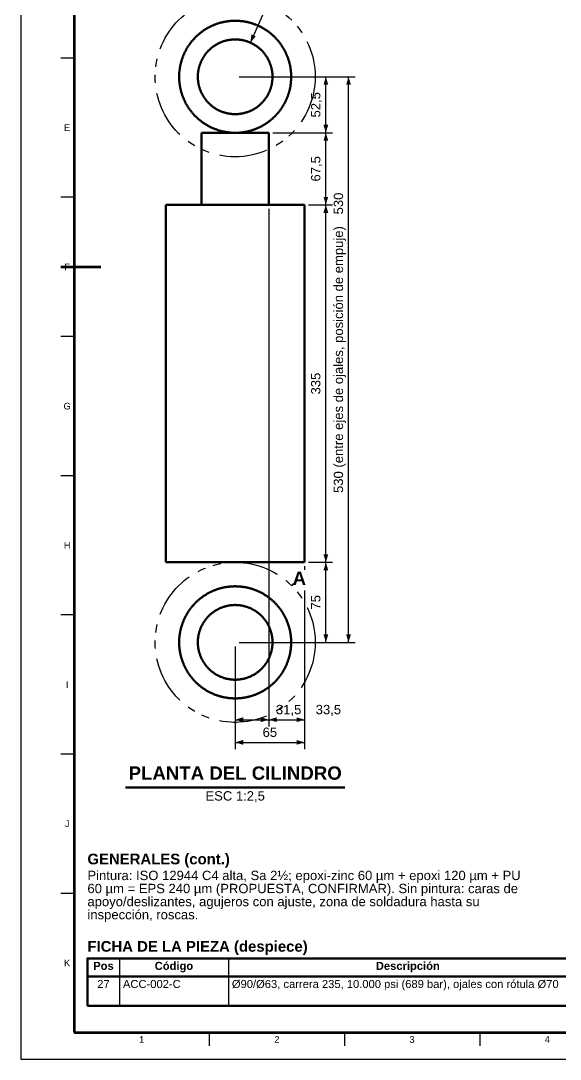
# Model space of a CAD drawing. Header units: millimetres. Extents: x 0 to 841, y 0 to 594.
# Drawn here: x 0 to 202.3, y 0 to 389.3 of the extents above; entities that cross this region are included whole.
import ezdxf
from ezdxf.enums import TextEntityAlignment as Align

# ---------------------------------------------------------------- set-up
doc = ezdxf.new("R2010")
doc.units = ezdxf.units.MM
doc.linetypes.add('FANTASMA', pattern=[35, 18, -4, 3, -3, 3, -4])
for name, color, linetype, lineweight in [('COTA', 7, 'CONTINUOUS', 25), ('FANT', 7, 'FANTASMA', 25), ('FINA', 7, 'CONTINUOUS', 25), ('MARCO', 7, 'CONTINUOUS', 70), ('TXT', 7, 'CONTINUOUS', 25), ('VIS', 7, 'CONTINUOUS', 50)]:
    doc.layers.add(name, color=color, linetype=linetype, lineweight=lineweight)
doc.styles.add('STD', font='LiberationSans-Regular.ttf')
doc.styles.add('STDB', font='LiberationSans-Bold.ttf')

msp = doc.modelspace()

# ---------------------------------------------------------------- linework, layer by layer
at = {"layer": 'COTA'}
for p, q in [((86.09, 381.06), (93, 396.58)), ((81.89, 368.27), (116.89, 368.27)), ((81.89, 368.27), (125.39, 368.27)), ((81.89, 368.27), (125.39, 368.27)), ((114.39, 347.27), (114.39, 368.27)), ((122.89, 156.27), (122.89, 368.27)), ((122.89, 156.27), (122.89, 368.27)), ((94.49, 347.27), (116.89, 347.27)), ((94.49, 347.27), (116.89, 347.27)), ((114.39, 320.27), (114.39, 347.27)), ((107.89, 320.27), (116.89, 320.27)), ((107.89, 320.27), (116.89, 320.27)), ((114.39, 186.27), (114.39, 320.27)), ((92.99, 318.77), (92.99, 124.77)), ((92.99, 318.77), (92.99, 124.77)), ((106.39, 184.77), (106.39, 183.41)), ((106.39, 184.77), (106.39, 183.41)), ((107.89, 186.27), (116.89, 186.27)), ((107.89, 186.27), (116.89, 186.27)), ((114.39, 156.27), (114.39, 186.27)), ((106.39, 175.7), (106.39, 124.77)), ((106.39, 175.7), (106.39, 116.27)), ((81.89, 156.27), (116.89, 156.27)), ((81.89, 156.27), (125.39, 156.27)), ((81.89, 156.27), (125.39, 156.27)), ((80.39, 154.77), (80.39, 124.77)), ((80.39, 154.77), (80.39, 116.27)), ((80.39, 127.27), (92.99, 127.27)), ((92.99, 127.27), (106.39, 127.27)), ((92.99, 127.27), (106.39, 127.27)), ((80.39, 118.77), (106.39, 118.77))]:
    msp.add_line(p, q, dxfattribs=at)
for points in [[(86.09, 381.06), (88.13, 383.43), (86.48, 384.17)], [(114.39, 368.27), (113.49, 365.27), (115.29, 365.27)], [(122.89, 368.27), (121.99, 365.27), (123.79, 365.27)], [(122.89, 368.27), (121.99, 365.27), (123.79, 365.27)], [(114.39, 347.27), (115.29, 350.27), (113.49, 350.27)], [(114.39, 347.27), (113.49, 344.27), (115.29, 344.27)], [(114.39, 320.27), (115.29, 323.27), (113.49, 323.27)], [(114.39, 320.27), (113.49, 317.27), (115.29, 317.27)], [(114.39, 186.27), (115.29, 189.27), (113.49, 189.27)], [(114.39, 186.27), (113.49, 183.27), (115.29, 183.27)], [(114.39, 156.27), (115.29, 159.27), (113.49, 159.27)], [(122.89, 156.27), (123.79, 159.27), (121.99, 159.27)], [(122.89, 156.27), (123.79, 159.27), (121.99, 159.27)], [(80.39, 127.27), (83.39, 126.37), (83.39, 128.17)], [(92.99, 127.27), (89.99, 128.17), (89.99, 126.37)], [(92.99, 127.27), (95.99, 126.37), (95.99, 128.17)], [(106.39, 127.27), (103.39, 128.17), (103.39, 126.37)], [(80.39, 118.77), (83.39, 117.87), (83.39, 119.67)], [(106.39, 118.77), (103.39, 119.67), (103.39, 117.87)]]:
    msp.add_solid(points, dxfattribs=at)
at = {"layer": 'FANT'}
msp.add_line((101.6, 177.48), (102.43, 178.31), dxfattribs=at)
for centre in [(80.39, 368.27), (80.39, 156.27)]:
    msp.add_circle(centre, 30, dxfattribs=at)
at = {"layer": 'FINA'}
for p, q in [((20, 375.27), (15, 375.27)), ((20, 323.09), (15, 323.09)), ((20, 270.91), (15, 270.91)), ((20, 218.73), (15, 218.73)), ((20, 166.55), (15, 166.55)), ((20, 114.36), (15, 114.36)), ((20, 62.18), (15, 62.18)), ((37.01, 37.8), (37.01, 20)), ((77.85, 37.8), (77.85, 20)), ((25, 31), (646, 31)), ((70.69, 10), (70.69, 5)), ((121.38, 10), (121.38, 5)), ((172.06, 10), (172.06, 5))]:
    msp.add_line(p, q, dxfattribs=at)
msp.add_lwpolyline([(0, 0), (841, 0), (841, 594), (0, 594)], close=True, dxfattribs=at)
at = {"layer": 'MARCO'}
msp.add_line((15, 297), (30, 297), dxfattribs=at)
msp.add_lwpolyline([(20, 10), (831, 10), (831, 584), (20, 584)], close=True, dxfattribs=at)
at = {"layer": 'VIS'}
for p, q in [((39.28, 101.87), (121.51, 101.87)), ((25, 37.8), (25, 20)), ((25, 20), (646, 20))]:
    msp.add_line(p, q, dxfattribs=at)
for points in [[(101.39, 368.27), (101.39, 368.51), (101.39, 368.75), (101.38, 368.99), (101.37, 369.23), (101.36, 369.47), (101.34, 369.71), (101.32, 369.95), (101.3, 370.19), (101.28, 370.43), (101.25, 370.67), (101.23, 370.9), (101.19, 371.14), (101.16, 371.38), (101.12, 371.62), (101.08, 371.85), (101.04, 372.09), (101, 372.33), (100.95, 372.56), (100.9, 372.8), (100.84, 373.03), (100.79, 373.26), (100.73, 373.5), (100.67, 373.73), (100.61, 373.96), (100.54, 374.19), (100.47, 374.42), (100.4, 374.65), (100.32, 374.88), (100.25, 375.11), (100.17, 375.33), (100.09, 375.56), (100, 375.78), (99.91, 376.01), (99.82, 376.23), (99.73, 376.45), (99.64, 376.67), (99.54, 376.89), (99.44, 377.11), (99.34, 377.33), (99.23, 377.55), (99.12, 377.76), (99.01, 377.97), (98.9, 378.19), (98.79, 378.4), (98.67, 378.61), (98.55, 378.82), (98.43, 379.02), (98.31, 379.23), (98.18, 379.43), (98.05, 379.63), (97.92, 379.84), (97.79, 380.04), (97.65, 380.23), (97.51, 380.43), (97.37, 380.63), (97.23, 380.82), (97.08, 381.01), (96.94, 381.2), (96.79, 381.39), (96.64, 381.58), (96.48, 381.76), (96.33, 381.94), (96.17, 382.13), (96.01, 382.3), (95.85, 382.48), (95.69, 382.66), (95.52, 382.83), (95.35, 383), (95.18, 383.17), (95.01, 383.34), (94.84, 383.51), (94.66, 383.67), (94.49, 383.84), (94.31, 384), (94.13, 384.15), (93.94, 384.31), (93.76, 384.46), (93.57, 384.62), (93.39, 384.77), (93.2, 384.91), (93.01, 385.06), (92.81, 385.2), (92.62, 385.34), (92.42, 385.48), (92.22, 385.62), (92.03, 385.75), (91.82, 385.88), (91.62, 386.01), (91.42, 386.14), (91.21, 386.27), (91.01, 386.39), (90.8, 386.51), (90.59, 386.63), (90.38, 386.74), (90.17, 386.85), (89.95, 386.97), (89.74, 387.07), (89.52, 387.18), (89.31, 387.28), (89.09, 387.38), (88.87, 387.48), (88.65, 387.58), (88.43, 387.67), (88.21, 387.76), (87.98, 387.85), (87.76, 387.93), (87.53, 388.02), (87.31, 388.1), (87.08, 388.18), (86.85, 388.25), (86.62, 388.32), (86.39, 388.39), (86.16, 388.46), (85.93, 388.53), (85.7, 388.59), (85.47, 388.65), (85.23, 388.7), (85, 388.76), (84.76, 388.81), (84.53, 388.86), (84.29, 388.9), (84.06, 388.95), (83.82, 388.99), (83.58, 389.03), (83.34, 389.06), (83.11, 389.09), (82.87, 389.12), (82.63, 389.15), (82.39, 389.17), (82.15, 389.2), (81.91, 389.21), (81.67, 389.23), (81.43, 389.24), (81.19, 389.25), (80.95, 389.26), (80.71, 389.27), (80.47, 389.27), (80.23, 389.27), (79.99, 389.27), (79.75, 389.26), (79.51, 389.25), (79.27, 389.24), (79.03, 389.22), (78.79, 389.21), (78.55, 389.19), (78.31, 389.17), (78.07, 389.14), (77.84, 389.11), (77.6, 389.08), (77.36, 389.05), (77.12, 389.01), (76.89, 388.97), (76.65, 388.93), (76.41, 388.89), (76.18, 388.84), (75.94, 388.79), (75.71, 388.74), (75.47, 388.68), (75.24, 388.63), (75.01, 388.57), (74.78, 388.5), (74.55, 388.44), (74.31, 388.37), (74.09, 388.3), (73.86, 388.23), (73.63, 388.15), (73.4, 388.07), (73.18, 387.99), (72.95, 387.91), (72.73, 387.82), (72.5, 387.73), (72.28, 387.64), (72.06, 387.55), (71.84, 387.45), (71.62, 387.35), (71.4, 387.25), (71.19, 387.14), (70.97, 387.04), (70.76, 386.93), (70.55, 386.82), (70.33, 386.7), (70.12, 386.59), (69.91, 386.47), (69.71, 386.35), (69.5, 386.22), (69.3, 386.1), (69.09, 385.97), (68.89, 385.84), (68.69, 385.71), (68.49, 385.57), (68.3, 385.44), (68.1, 385.3), (67.91, 385.15), (67.71, 385.01), (67.52, 384.86), (67.33, 384.72), (67.15, 384.57), (66.96, 384.41), (66.78, 384.26), (66.6, 384.1), (66.42, 383.94), (66.24, 383.78), (66.06, 383.62), (65.89, 383.45), (65.71, 383.29), (65.54, 383.12), (65.37, 382.95), (65.21, 382.77), (65.04, 382.6), (64.88, 382.42), (64.72, 382.25), (64.56, 382.06), (64.4, 381.88), (64.25, 381.7), (64.1, 381.51), (63.94, 381.33), (63.8, 381.14), (63.65, 380.95), (63.51, 380.75), (63.36, 380.56), (63.23, 380.36), (63.09, 380.17), (62.95, 379.97), (62.82, 379.77), (62.69, 379.57), (62.56, 379.36), (62.44, 379.16), (62.31, 378.95), (62.19, 378.75), (62.07, 378.54), (61.96, 378.33), (61.84, 378.12), (61.73, 377.9), (61.62, 377.69), (61.52, 377.47), (61.41, 377.26), (61.31, 377.04), (61.21, 376.82), (61.11, 376.6), (61.02, 376.38), (60.93, 376.16), (60.84, 375.93), (60.75, 375.71), (60.67, 375.48), (60.59, 375.26), (60.51, 375.03), (60.43, 374.8), (60.36, 374.58), (60.29, 374.35), (60.22, 374.12), (60.16, 373.88), (60.09, 373.65), (60.03, 373.42), (59.98, 373.19), (59.92, 372.95), (59.87, 372.72), (59.82, 372.48), (59.77, 372.25), (59.73, 372.01), (59.69, 371.78), (59.65, 371.54), (59.61, 371.3), (59.58, 371.06), (59.55, 370.82), (59.52, 370.59), (59.49, 370.35), (59.47, 370.11), (59.45, 369.87), (59.44, 369.63), (59.42, 369.39), (59.41, 369.15), (59.4, 368.91), (59.4, 368.67), (59.39, 368.43), (59.39, 368.19), (59.39, 367.95), (59.4, 367.71), (59.41, 367.47), (59.42, 367.23), (59.43, 366.99), (59.45, 366.75), (59.47, 366.51), (59.49, 366.27), (59.51, 366.03), (59.54, 365.79), (59.57, 365.55), (59.6, 365.32), (59.64, 365.08), (59.67, 364.84), (59.71, 364.6), (59.76, 364.37), (59.8, 364.13), (59.85, 363.9), (59.9, 363.66), (59.96, 363.43), (60.01, 363.2), (60.07, 362.96), (60.14, 362.73), (60.2, 362.5), (60.27, 362.27), (60.34, 362.04), (60.41, 361.81), (60.48, 361.58), (60.56, 361.35), (60.64, 361.13), (60.73, 360.9), (60.81, 360.68), (60.9, 360.46), (60.99, 360.23), (61.08, 360.01), (61.18, 359.79), (61.28, 359.57), (61.38, 359.35), (61.48, 359.14), (61.59, 358.92), (61.7, 358.71), (61.81, 358.49), (61.92, 358.28), (62.03, 358.07), (62.15, 357.86), (62.27, 357.65), (62.39, 357.45), (62.52, 357.24), (62.65, 357.04), (62.78, 356.84), (62.91, 356.64), (63.04, 356.44), (63.18, 356.24), (63.32, 356.04), (63.46, 355.85), (63.6, 355.65), (63.75, 355.46), (63.9, 355.27), (64.04, 355.09), (64.2, 354.9), (64.35, 354.72), (64.51, 354.53), (64.66, 354.35), (64.82, 354.17), (64.99, 354), (65.15, 353.82), (65.32, 353.65), (65.49, 353.48), (65.66, 353.31), (65.83, 353.14), (66, 352.97), (66.18, 352.81), (66.36, 352.65), (66.54, 352.49), (66.72, 352.33), (66.9, 352.18), (67.08, 352.02), (67.27, 351.87), (67.46, 351.72), (67.65, 351.58), (67.84, 351.43), (68.04, 351.29), (68.23, 351.15), (68.43, 351.01), (68.63, 350.88), (68.82, 350.74), (69.03, 350.61), (69.23, 350.48), (69.43, 350.36), (69.64, 350.23), (69.85, 350.11), (70.05, 349.99), (70.26, 349.87), (70.47, 349.76), (70.69, 349.65), (70.9, 349.54), (71.12, 349.43), (71.33, 349.32), (71.55, 349.22), (71.77, 349.12), (71.99, 349.02), (72.21, 348.93), (72.43, 348.84), (72.65, 348.75), (72.88, 348.66), (73.1, 348.58), (73.33, 348.49), (73.55, 348.41), (73.78, 348.34), (74.01, 348.26), (74.24, 348.19), (74.47, 348.12), (74.7, 348.06), (74.93, 347.99), (75.16, 347.93), (75.4, 347.87), (75.63, 347.82), (75.86, 347.76), (76.1, 347.71), (76.33, 347.66), (76.57, 347.62), (76.81, 347.58), (77.04, 347.54), (77.28, 347.5), (77.52, 347.47), (77.76, 347.43), (77.99, 347.41), (78.23, 347.38), (78.47, 347.36), (78.71, 347.34), (78.95, 347.32), (79.19, 347.3), (79.43, 347.29), (79.67, 347.28), (79.91, 347.27), (80.15, 347.27), (80.39, 347.27)], [(94.39, 368.27), (94.39, 368.03), (94.38, 367.79), (94.37, 367.55), (94.36, 367.31), (94.34, 367.07), (94.32, 366.83), (94.29, 366.59), (94.26, 366.35), (94.22, 366.11), (94.19, 365.88), (94.14, 365.64), (94.1, 365.41), (94.04, 365.17), (93.99, 364.94), (93.93, 364.7), (93.87, 364.47), (93.8, 364.24), (93.73, 364.01), (93.65, 363.78), (93.57, 363.56), (93.49, 363.33), (93.4, 363.11), (93.31, 362.88), (93.22, 362.66), (93.12, 362.44), (93.02, 362.23), (92.91, 362.01), (92.81, 361.8), (92.69, 361.58), (92.58, 361.37), (92.46, 361.17), (92.33, 360.96), (92.2, 360.76), (92.07, 360.55), (91.94, 360.35), (91.8, 360.16), (91.66, 359.96), (91.52, 359.77), (91.37, 359.58), (91.22, 359.39), (91.06, 359.21), (90.91, 359.03), (90.75, 358.85), (90.58, 358.67), (90.42, 358.5), (90.25, 358.33), (90.08, 358.16), (89.9, 357.99), (89.72, 357.83), (89.54, 357.67), (89.36, 357.52), (89.17, 357.37), (88.99, 357.22), (88.79, 357.07), (88.6, 356.93), (88.41, 356.79), (88.21, 356.65), (88.01, 356.52), (87.8, 356.39), (87.6, 356.27), (87.39, 356.14), (87.18, 356.03), (86.97, 355.91), (86.76, 355.8), (86.54, 355.69), (86.33, 355.59), (86.11, 355.49), (85.89, 355.39), (85.67, 355.3), (85.44, 355.21), (85.22, 355.13), (84.99, 355.05), (84.76, 354.97), (84.53, 354.9), (84.3, 354.83), (84.07, 354.76), (83.84, 354.7), (83.61, 354.64), (83.37, 354.59), (83.14, 354.54), (82.9, 354.5), (82.66, 354.45), (82.43, 354.42), (82.19, 354.38), (81.95, 354.36), (81.71, 354.33), (81.47, 354.31), (81.23, 354.29), (80.99, 354.28), (80.75, 354.27), (80.51, 354.27), (80.27, 354.27), (80.03, 354.27), (79.79, 354.28), (79.55, 354.29), (79.31, 354.31), (79.07, 354.33), (78.83, 354.36), (78.59, 354.38), (78.36, 354.42), (78.12, 354.45), (77.88, 354.5), (77.65, 354.54), (77.41, 354.59), (77.18, 354.64), (76.94, 354.7), (76.71, 354.76), (76.48, 354.83), (76.25, 354.9), (76.02, 354.97), (75.79, 355.05), (75.57, 355.13), (75.34, 355.21), (75.12, 355.3), (74.9, 355.39), (74.68, 355.49), (74.46, 355.59), (74.24, 355.69), (74.03, 355.8), (73.81, 355.91), (73.6, 356.03), (73.39, 356.14), (73.18, 356.27), (72.98, 356.39), (72.78, 356.52), (72.58, 356.65), (72.38, 356.79), (72.18, 356.93), (71.99, 357.07), (71.8, 357.22), (71.61, 357.37), (71.42, 357.52), (71.24, 357.67), (71.06, 357.83), (70.88, 357.99), (70.71, 358.16), (70.53, 358.33), (70.37, 358.5), (70.2, 358.67), (70.04, 358.85), (69.88, 359.03), (69.72, 359.21), (69.56, 359.39), (69.41, 359.58), (69.27, 359.77), (69.12, 359.96), (68.98, 360.16), (68.84, 360.35), (68.71, 360.55), (68.58, 360.76), (68.45, 360.96), (68.33, 361.17), (68.21, 361.37), (68.09, 361.58), (67.98, 361.8), (67.87, 362.01), (67.76, 362.23), (67.66, 362.44), (67.56, 362.66), (67.47, 362.88), (67.38, 363.11), (67.29, 363.33), (67.21, 363.56), (67.13, 363.78), (67.05, 364.01), (66.98, 364.24), (66.92, 364.47), (66.85, 364.7), (66.79, 364.94), (66.74, 365.17), (66.69, 365.41), (66.64, 365.64), (66.6, 365.88), (66.56, 366.11), (66.52, 366.35), (66.49, 366.59), (66.47, 366.83), (66.44, 367.07), (66.42, 367.31), (66.41, 367.55), (66.4, 367.79), (66.39, 368.03), (66.39, 368.27), (66.39, 368.51), (66.4, 368.75), (66.41, 368.99), (66.42, 369.23), (66.44, 369.47), (66.47, 369.71), (66.49, 369.95), (66.52, 370.19), (66.56, 370.42), (66.6, 370.66), (66.64, 370.9), (66.69, 371.13), (66.74, 371.37), (66.79, 371.6), (66.85, 371.83), (66.92, 372.07), (66.98, 372.3), (67.05, 372.53), (67.13, 372.75), (67.21, 372.98), (67.29, 373.21), (67.38, 373.43), (67.47, 373.65), (67.56, 373.88), (67.66, 374.09), (67.76, 374.31), (67.87, 374.53), (67.98, 374.74), (68.09, 374.95), (68.21, 375.16), (68.33, 375.37), (68.45, 375.58), (68.58, 375.78), (68.71, 375.98), (68.84, 376.18), (68.98, 376.38), (69.12, 376.58), (69.27, 376.77), (69.41, 376.96), (69.56, 377.14), (69.72, 377.33), (69.88, 377.51), (70.04, 377.69), (70.2, 377.87), (70.37, 378.04), (70.53, 378.21), (70.71, 378.38), (70.88, 378.54), (71.06, 378.71), (71.24, 378.86), (71.42, 379.02), (71.61, 379.17), (71.8, 379.32), (71.99, 379.47), (72.18, 379.61), (72.38, 379.75), (72.58, 379.88), (72.78, 380.02), (72.98, 380.15), (73.18, 380.27), (73.39, 380.39), (73.6, 380.51), (73.81, 380.63), (74.03, 380.74), (74.24, 380.85), (74.46, 380.95), (74.68, 381.05), (74.9, 381.15), (75.12, 381.24), (75.34, 381.33), (75.57, 381.41), (75.79, 381.49), (76.02, 381.57), (76.25, 381.64), (76.48, 381.71), (76.71, 381.78), (76.94, 381.84), (77.18, 381.89), (77.41, 381.95), (77.65, 382), (77.88, 382.04), (78.12, 382.08), (78.36, 382.12), (78.59, 382.15), (78.83, 382.18), (79.07, 382.21), (79.31, 382.23), (79.55, 382.24), (79.79, 382.26), (80.03, 382.26), (80.27, 382.27), (80.51, 382.27), (80.75, 382.26), (80.99, 382.26), (81.23, 382.24), (81.47, 382.23), (81.71, 382.21), (81.95, 382.18), (82.19, 382.15), (82.43, 382.12), (82.66, 382.08), (82.9, 382.04), (83.14, 382), (83.37, 381.95), (83.61, 381.89), (83.84, 381.84), (84.07, 381.78), (84.3, 381.71), (84.53, 381.64), (84.76, 381.57), (84.99, 381.49), (85.22, 381.41), (85.44, 381.33), (85.67, 381.24), (85.89, 381.15), (86.11, 381.05), (86.33, 380.95), (86.54, 380.85), (86.76, 380.74), (86.97, 380.63), (87.18, 380.51), (87.39, 380.39), (87.6, 380.27), (87.8, 380.15), (88.01, 380.02), (88.21, 379.88), (88.41, 379.75), (88.6, 379.61), (88.79, 379.47), (88.99, 379.32), (89.17, 379.17), (89.36, 379.02), (89.54, 378.86), (89.72, 378.71), (89.9, 378.54), (90.08, 378.38), (90.25, 378.21), (90.42, 378.04), (90.58, 377.87), (90.75, 377.69), (90.91, 377.51), (91.06, 377.33), (91.22, 377.14), (91.37, 376.96), (91.52, 376.77), (91.66, 376.58), (91.8, 376.38), (91.94, 376.18), (92.07, 375.98), (92.2, 375.78), (92.33, 375.58), (92.46, 375.37), (92.58, 375.16), (92.69, 374.95), (92.81, 374.74), (92.91, 374.53), (93.02, 374.31), (93.12, 374.09), (93.22, 373.88), (93.31, 373.65), (93.4, 373.43), (93.49, 373.21), (93.57, 372.98), (93.65, 372.75), (93.73, 372.53), (93.8, 372.3), (93.87, 372.07), (93.93, 371.83), (93.99, 371.6), (94.04, 371.37), (94.1, 371.13), (94.14, 370.9), (94.19, 370.66), (94.22, 370.42), (94.26, 370.19), (94.29, 369.95), (94.32, 369.71), (94.34, 369.47), (94.36, 369.23), (94.37, 368.99), (94.38, 368.75), (94.39, 368.51), (94.39, 368.27)], [(80.39, 347.27), (80.63, 347.27), (80.87, 347.27), (81.11, 347.28), (81.35, 347.29), (81.59, 347.3), (81.84, 347.32), (82.08, 347.34), (82.32, 347.36), (82.55, 347.38), (82.79, 347.41), (83.03, 347.44), (83.27, 347.47), (83.51, 347.5), (83.75, 347.54), (83.99, 347.58), (84.22, 347.62), (84.46, 347.67), (84.69, 347.71), (84.93, 347.77), (85.17, 347.82), (85.4, 347.87), (85.63, 347.93), (85.87, 347.99), (86.1, 348.06), (86.33, 348.13), (86.56, 348.2), (86.79, 348.27), (87.02, 348.34), (87.25, 348.42), (87.47, 348.5), (87.7, 348.58), (87.92, 348.67), (88.15, 348.75), (88.37, 348.84), (88.59, 348.94), (88.82, 349.03), (89.04, 349.13), (89.25, 349.23), (89.47, 349.33), (89.69, 349.44), (89.9, 349.55), (90.12, 349.66), (90.33, 349.77), (90.54, 349.89), (90.75, 350), (90.96, 350.12), (91.17, 350.25), (91.37, 350.37), (91.58, 350.5), (91.78, 350.63), (91.98, 350.76), (92.18, 350.89), (92.38, 351.03), (92.58, 351.17), (92.77, 351.31), (92.97, 351.45), (93.16, 351.6), (93.35, 351.74), (93.54, 351.89), (93.73, 352.05), (93.91, 352.2), (94.09, 352.36), (94.28, 352.51), (94.46, 352.67), (94.63, 352.84), (94.81, 353), (94.98, 353.17), (95.16, 353.33), (95.33, 353.51), (95.49, 353.68), (95.66, 353.85), (95.82, 354.03), (95.99, 354.21), (96.15, 354.38), (96.31, 354.57), (96.46, 354.75), (96.62, 354.94), (96.77, 355.12), (96.92, 355.31), (97.06, 355.5), (97.21, 355.69), (97.35, 355.89), (97.49, 356.08), (97.63, 356.28), (97.77, 356.48), (97.9, 356.68), (98.03, 356.88), (98.16, 357.08), (98.29, 357.29), (98.42, 357.49), (98.54, 357.7), (98.66, 357.91), (98.78, 358.12), (98.89, 358.33), (99, 358.54), (99.11, 358.76), (99.22, 358.97), (99.33, 359.19), (99.43, 359.41), (99.53, 359.62), (99.63, 359.84), (99.72, 360.07), (99.82, 360.29), (99.91, 360.51), (99.99, 360.74), (100.08, 360.96), (100.16, 361.19), (100.24, 361.41), (100.32, 361.64), (100.39, 361.87), (100.47, 362.1), (100.53, 362.33), (100.6, 362.56), (100.67, 362.79), (100.73, 363.03), (100.79, 363.26), (100.84, 363.5), (100.9, 363.73), (100.95, 363.97), (100.99, 364.2), (101.04, 364.44), (101.08, 364.68), (101.12, 364.91), (101.16, 365.15), (101.19, 365.39), (101.22, 365.63), (101.25, 365.87), (101.28, 366.11), (101.3, 366.35), (101.32, 366.59), (101.34, 366.83), (101.36, 367.07), (101.37, 367.31), (101.38, 367.55), (101.39, 367.79), (101.39, 368.03), (101.39, 368.27)], [(92.99, 347.27), (92.75, 347.27), (92.51, 347.27), (92.27, 347.27), (92.03, 347.27), (91.79, 347.27), (91.55, 347.27), (91.31, 347.27), (91.07, 347.27), (90.83, 347.27), (90.59, 347.27), (90.35, 347.27), (90.11, 347.27), (89.87, 347.27), (89.63, 347.27), (89.39, 347.27), (89.15, 347.27), (88.91, 347.27), (88.67, 347.27), (88.43, 347.27), (88.19, 347.27), (87.95, 347.27), (87.71, 347.27), (87.47, 347.27), (87.23, 347.27), (86.99, 347.27), (86.75, 347.27), (86.51, 347.27), (86.27, 347.27), (86.03, 347.27), (85.79, 347.27), (85.55, 347.27), (85.31, 347.27), (85.07, 347.27), (84.83, 347.27), (84.59, 347.27), (84.35, 347.27), (84.11, 347.27), (83.87, 347.27), (83.63, 347.27), (83.39, 347.27), (83.15, 347.27), (82.91, 347.27), (82.67, 347.27), (82.43, 347.27), (82.19, 347.27), (81.95, 347.27), (81.71, 347.27), (81.47, 347.27), (81.23, 347.27), (80.99, 347.27), (80.75, 347.27), (80.51, 347.27), (80.27, 347.27), (80.03, 347.27), (79.79, 347.27), (79.55, 347.27), (79.31, 347.27), (79.07, 347.27), (78.83, 347.27), (78.59, 347.27), (78.35, 347.27), (78.11, 347.27), (77.87, 347.27), (77.63, 347.27), (77.39, 347.27), (77.15, 347.27), (76.91, 347.27), (76.67, 347.27), (76.43, 347.27), (76.19, 347.27), (75.95, 347.27), (75.71, 347.27), (75.47, 347.27), (75.23, 347.27), (74.99, 347.27), (74.75, 347.27), (74.51, 347.27), (74.27, 347.27), (74.03, 347.27), (73.79, 347.27), (73.55, 347.27), (73.31, 347.27), (73.07, 347.27), (72.83, 347.27), (72.59, 347.27), (72.35, 347.27), (72.11, 347.27), (71.87, 347.27), (71.63, 347.27), (71.39, 347.27), (71.15, 347.27), (70.91, 347.27), (70.67, 347.27), (70.43, 347.27), (70.19, 347.27), (69.95, 347.27), (69.71, 347.27), (69.47, 347.27), (69.23, 347.27), (68.99, 347.27), (68.75, 347.27), (68.51, 347.27), (68.27, 347.27), (68.03, 347.27), (67.79, 347.27)], [(67.79, 320.27), (67.79, 347.27)], [(92.99, 347.27), (92.99, 320.27)], [(106.39, 320.27), (106.15, 320.27), (105.91, 320.27), (105.67, 320.27), (105.43, 320.27), (105.19, 320.27), (104.95, 320.27), (104.71, 320.27), (104.47, 320.27), (104.22, 320.27), (103.98, 320.27), (103.74, 320.27), (103.5, 320.27), (103.26, 320.27), (103.02, 320.27), (102.78, 320.27), (102.54, 320.27), (102.3, 320.27), (102.06, 320.27), (101.82, 320.27), (101.58, 320.27), (101.34, 320.27), (101.1, 320.27), (100.85, 320.27), (100.61, 320.27), (100.37, 320.27), (100.13, 320.27), (99.89, 320.27), (99.65, 320.27), (99.41, 320.27), (99.17, 320.27), (98.93, 320.27), (98.69, 320.27), (98.45, 320.27), (98.21, 320.27), (97.97, 320.27), (97.72, 320.27), (97.48, 320.27), (97.24, 320.27), (97, 320.27), (96.76, 320.27), (96.52, 320.27), (96.28, 320.27), (96.04, 320.27), (95.8, 320.27), (95.56, 320.27), (95.32, 320.27), (95.08, 320.27), (94.84, 320.27), (94.6, 320.27), (94.35, 320.27), (94.11, 320.27), (93.87, 320.27), (93.63, 320.27), (93.39, 320.27), (93.15, 320.27), (92.91, 320.27), (92.67, 320.27), (92.43, 320.27), (92.19, 320.27), (91.95, 320.27), (91.71, 320.27), (91.47, 320.27), (91.22, 320.27), (90.98, 320.27), (90.74, 320.27), (90.5, 320.27), (90.26, 320.27), (90.02, 320.27), (89.78, 320.27), (89.54, 320.27), (89.3, 320.27), (89.06, 320.27), (88.82, 320.27), (88.58, 320.27), (88.34, 320.27), (88.1, 320.27), (87.85, 320.27), (87.61, 320.27), (87.37, 320.27), (87.13, 320.27), (86.89, 320.27), (86.65, 320.27), (86.41, 320.27), (86.17, 320.27), (85.93, 320.27), (85.69, 320.27), (85.45, 320.27), (85.21, 320.27), (84.97, 320.27), (84.72, 320.27), (84.48, 320.27), (84.24, 320.27), (84, 320.27), (83.76, 320.27), (83.52, 320.27), (83.28, 320.27), (83.04, 320.27), (82.8, 320.27), (82.56, 320.27), (82.32, 320.27), (82.08, 320.27), (81.84, 320.27), (81.6, 320.27), (81.35, 320.27), (81.11, 320.27), (80.87, 320.27), (80.63, 320.27), (80.39, 320.27), (80.15, 320.27), (79.91, 320.27), (79.67, 320.27), (79.43, 320.27), (79.19, 320.27), (78.95, 320.27), (78.71, 320.27), (78.47, 320.27), (78.22, 320.27), (77.98, 320.27), (77.74, 320.27), (77.5, 320.27), (77.26, 320.27), (77.02, 320.27), (76.78, 320.27), (76.54, 320.27), (76.3, 320.27), (76.06, 320.27), (75.82, 320.27), (75.58, 320.27), (75.34, 320.27), (75.1, 320.27), (74.85, 320.27), (74.61, 320.27), (74.37, 320.27), (74.13, 320.27), (73.89, 320.27), (73.65, 320.27), (73.41, 320.27), (73.17, 320.27), (72.93, 320.27), (72.69, 320.27), (72.45, 320.27), (72.21, 320.27), (71.97, 320.27), (71.72, 320.27), (71.48, 320.27), (71.24, 320.27), (71, 320.27), (70.76, 320.27), (70.52, 320.27), (70.28, 320.27), (70.04, 320.27), (69.8, 320.27), (69.56, 320.27), (69.32, 320.27), (69.08, 320.27), (68.84, 320.27), (68.6, 320.27), (68.35, 320.27), (68.11, 320.27), (67.87, 320.27), (67.63, 320.27), (67.39, 320.27), (67.15, 320.27), (66.91, 320.27), (66.67, 320.27), (66.43, 320.27), (66.19, 320.27), (65.95, 320.27), (65.71, 320.27), (65.47, 320.27), (65.22, 320.27), (64.98, 320.27), (64.74, 320.27), (64.5, 320.27), (64.26, 320.27), (64.02, 320.27), (63.78, 320.27), (63.54, 320.27), (63.3, 320.27), (63.06, 320.27), (62.82, 320.27), (62.58, 320.27), (62.34, 320.27), (62.1, 320.27), (61.85, 320.27), (61.61, 320.27), (61.37, 320.27), (61.13, 320.27), (60.89, 320.27), (60.65, 320.27), (60.41, 320.27), (60.17, 320.27), (59.93, 320.27), (59.69, 320.27), (59.45, 320.27), (59.21, 320.27), (58.97, 320.27), (58.72, 320.27), (58.48, 320.27), (58.24, 320.27), (58, 320.27), (57.76, 320.27), (57.52, 320.27), (57.28, 320.27), (57.04, 320.27), (56.8, 320.27), (56.56, 320.27), (56.32, 320.27), (56.08, 320.27), (55.84, 320.27), (55.6, 320.27), (55.35, 320.27), (55.11, 320.27), (54.87, 320.27), (54.63, 320.27), (54.39, 320.27)], [(54.39, 186.27), (54.39, 320.27)], [(106.39, 320.27), (106.39, 186.27)], [(106.39, 186.27), (106.15, 186.27), (105.91, 186.27), (105.67, 186.27), (105.43, 186.27), (105.19, 186.27), (104.95, 186.27), (104.71, 186.27), (104.47, 186.27), (104.22, 186.27), (103.98, 186.27), (103.74, 186.27), (103.5, 186.27), (103.26, 186.27), (103.02, 186.27), (102.78, 186.27), (102.54, 186.27), (102.3, 186.27), (102.06, 186.27), (101.82, 186.27), (101.58, 186.27), (101.34, 186.27), (101.1, 186.27), (100.85, 186.27), (100.61, 186.27), (100.37, 186.27), (100.13, 186.27), (99.89, 186.27), (99.65, 186.27), (99.41, 186.27), (99.17, 186.27), (98.93, 186.27), (98.69, 186.27), (98.45, 186.27), (98.21, 186.27), (97.97, 186.27), (97.72, 186.27), (97.48, 186.27), (97.24, 186.27), (97, 186.27), (96.76, 186.27), (96.52, 186.27), (96.28, 186.27), (96.04, 186.27), (95.8, 186.27), (95.56, 186.27), (95.32, 186.27), (95.08, 186.27), (94.84, 186.27), (94.6, 186.27), (94.35, 186.27), (94.11, 186.27), (93.87, 186.27), (93.63, 186.27), (93.39, 186.27), (93.15, 186.27), (92.91, 186.27), (92.67, 186.27), (92.43, 186.27), (92.19, 186.27), (91.95, 186.27), (91.71, 186.27), (91.47, 186.27), (91.22, 186.27), (90.98, 186.27), (90.74, 186.27), (90.5, 186.27), (90.26, 186.27), (90.02, 186.27), (89.78, 186.27), (89.54, 186.27), (89.3, 186.27), (89.06, 186.27), (88.82, 186.27), (88.58, 186.27), (88.34, 186.27), (88.1, 186.27), (87.85, 186.27), (87.61, 186.27), (87.37, 186.27), (87.13, 186.27), (86.89, 186.27), (86.65, 186.27), (86.41, 186.27), (86.17, 186.27), (85.93, 186.27), (85.69, 186.27), (85.45, 186.27), (85.21, 186.27), (84.97, 186.27), (84.72, 186.27), (84.48, 186.27), (84.24, 186.27), (84, 186.27), (83.76, 186.27), (83.52, 186.27), (83.28, 186.27), (83.04, 186.27), (82.8, 186.27), (82.56, 186.27), (82.32, 186.27), (82.08, 186.27), (81.84, 186.27), (81.6, 186.27), (81.35, 186.27), (81.11, 186.27), (80.87, 186.27), (80.63, 186.27), (80.39, 186.27), (80.15, 186.27), (79.91, 186.27), (79.67, 186.27), (79.43, 186.27), (79.19, 186.27), (78.95, 186.27), (78.71, 186.27), (78.47, 186.27), (78.22, 186.27), (77.98, 186.27), (77.74, 186.27), (77.5, 186.27), (77.26, 186.27), (77.02, 186.27), (76.78, 186.27), (76.54, 186.27), (76.3, 186.27), (76.06, 186.27), (75.82, 186.27), (75.58, 186.27), (75.34, 186.27), (75.1, 186.27), (74.85, 186.27), (74.61, 186.27), (74.37, 186.27), (74.13, 186.27), (73.89, 186.27), (73.65, 186.27), (73.41, 186.27), (73.17, 186.27), (72.93, 186.27), (72.69, 186.27), (72.45, 186.27), (72.21, 186.27), (71.97, 186.27), (71.72, 186.27), (71.48, 186.27), (71.24, 186.27), (71, 186.27), (70.76, 186.27), (70.52, 186.27), (70.28, 186.27), (70.04, 186.27), (69.8, 186.27), (69.56, 186.27), (69.32, 186.27), (69.08, 186.27), (68.84, 186.27), (68.6, 186.27), (68.35, 186.27), (68.11, 186.27), (67.87, 186.27), (67.63, 186.27), (67.39, 186.27), (67.15, 186.27), (66.91, 186.27), (66.67, 186.27), (66.43, 186.27), (66.19, 186.27), (65.95, 186.27), (65.71, 186.27), (65.47, 186.27), (65.22, 186.27), (64.98, 186.27), (64.74, 186.27), (64.5, 186.27), (64.26, 186.27), (64.02, 186.27), (63.78, 186.27), (63.54, 186.27), (63.3, 186.27), (63.06, 186.27), (62.82, 186.27), (62.58, 186.27), (62.34, 186.27), (62.1, 186.27), (61.85, 186.27), (61.61, 186.27), (61.37, 186.27), (61.13, 186.27), (60.89, 186.27), (60.65, 186.27), (60.41, 186.27), (60.17, 186.27), (59.93, 186.27), (59.69, 186.27), (59.45, 186.27), (59.21, 186.27), (58.97, 186.27), (58.72, 186.27), (58.48, 186.27), (58.24, 186.27), (58, 186.27), (57.76, 186.27), (57.52, 186.27), (57.28, 186.27), (57.04, 186.27), (56.8, 186.27), (56.56, 186.27), (56.32, 186.27), (56.08, 186.27), (55.84, 186.27), (55.6, 186.27), (55.35, 186.27), (55.11, 186.27), (54.87, 186.27), (54.63, 186.27), (54.39, 186.27)], [(101.39, 156.27), (101.39, 156.53), (101.39, 156.8), (101.38, 157.06), (101.37, 157.32), (101.35, 157.59), (101.33, 157.85), (101.31, 158.11), (101.29, 158.38), (101.26, 158.64), (101.23, 158.9), (101.19, 159.16), (101.15, 159.42), (101.11, 159.68), (101.07, 159.94), (101.02, 160.2), (100.97, 160.46), (100.91, 160.72), (100.86, 160.98), (100.8, 161.24), (100.73, 161.49), (100.66, 161.75), (100.59, 162), (100.52, 162.25), (100.44, 162.51), (100.36, 162.76), (100.28, 163.01), (100.19, 163.26), (100.11, 163.51), (100.01, 163.75), (99.92, 164), (99.82, 164.24), (99.72, 164.49), (99.61, 164.73), (99.5, 164.97), (99.39, 165.21), (99.28, 165.45), (99.16, 165.68), (99.04, 165.92), (98.92, 166.15), (98.79, 166.39), (98.67, 166.62), (98.53, 166.85), (98.4, 167.07), (98.26, 167.3), (98.12, 167.52), (97.98, 167.74), (97.83, 167.96), (97.69, 168.18), (97.53, 168.4), (97.38, 168.61), (97.22, 168.82), (97.07, 169.04), (96.9, 169.24), (96.74, 169.45), (96.57, 169.65), (96.4, 169.86), (96.23, 170.06), (96.06, 170.26), (95.88, 170.45), (95.7, 170.64), (95.52, 170.84), (95.33, 171.02), (95.15, 171.21), (94.96, 171.4), (94.77, 171.58), (94.57, 171.76), (94.38, 171.93), (94.18, 172.11), (93.98, 172.28), (93.78, 172.45), (93.57, 172.62), (93.37, 172.78), (93.16, 172.94), (92.95, 173.1), (92.74, 173.26), (92.52, 173.41), (92.3, 173.56), (92.09, 173.71), (91.87, 173.86), (91.64, 174), (91.42, 174.14), (91.19, 174.28), (90.97, 174.41), (90.74, 174.54), (90.51, 174.67), (90.28, 174.8), (90.04, 174.92), (89.81, 175.04), (89.57, 175.16), (89.33, 175.27), (89.09, 175.38), (88.85, 175.49), (88.61, 175.59), (88.37, 175.7), (88.12, 175.79), (87.88, 175.89), (87.63, 175.98), (87.38, 176.07), (87.13, 176.16), (86.88, 176.24), (86.63, 176.32), (86.38, 176.4), (86.12, 176.47), (85.87, 176.54), (85.61, 176.61), (85.36, 176.67), (85.1, 176.73), (84.84, 176.79), (84.59, 176.85), (84.33, 176.9), (84.07, 176.94), (83.81, 176.99), (83.55, 177.03), (83.29, 177.07), (83.02, 177.1), (82.76, 177.13), (82.5, 177.16), (82.24, 177.19), (81.97, 177.21), (81.71, 177.23), (81.45, 177.24), (81.18, 177.25), (80.92, 177.26), (80.66, 177.27), (80.39, 177.27), (80.13, 177.27), (79.86, 177.26), (79.6, 177.25), (79.34, 177.24), (79.07, 177.23), (78.81, 177.21), (78.55, 177.19), (78.28, 177.16), (78.02, 177.13), (77.76, 177.1), (77.5, 177.07), (77.24, 177.03), (76.98, 176.99), (76.72, 176.94), (76.46, 176.9), (76.2, 176.85), (75.94, 176.79), (75.68, 176.73), (75.43, 176.67), (75.17, 176.61), (74.91, 176.54), (74.66, 176.47), (74.41, 176.4), (74.15, 176.32), (73.9, 176.24), (73.65, 176.16), (73.4, 176.07), (73.15, 175.98), (72.91, 175.89), (72.66, 175.79), (72.42, 175.7), (72.17, 175.59), (71.93, 175.49), (71.69, 175.38), (71.45, 175.27), (71.21, 175.16), (70.98, 175.04), (70.74, 174.92), (70.51, 174.8), (70.27, 174.67), (70.04, 174.54), (69.82, 174.41), (69.59, 174.28), (69.36, 174.14), (69.14, 174), (68.92, 173.86), (68.7, 173.71), (68.48, 173.56), (68.26, 173.41), (68.05, 173.26), (67.84, 173.1), (67.63, 172.94), (67.42, 172.78), (67.21, 172.62), (67.01, 172.45), (66.8, 172.28), (66.6, 172.11), (66.41, 171.93), (66.21, 171.76), (66.02, 171.58), (65.82, 171.4), (65.64, 171.21), (65.45, 171.02), (65.27, 170.84), (65.08, 170.64), (64.9, 170.45), (64.73, 170.26), (64.55, 170.06), (64.38, 169.86), (64.21, 169.65), (64.04, 169.45), (63.88, 169.24), (63.72, 169.04), (63.56, 168.82), (63.4, 168.61), (63.25, 168.4), (63.1, 168.18), (62.95, 167.96), (62.8, 167.74), (62.66, 167.52), (62.52, 167.3), (62.38, 167.07), (62.25, 166.85), (62.12, 166.62), (61.99, 166.39), (61.86, 166.15), (61.74, 165.92), (61.62, 165.68), (61.5, 165.45), (61.39, 165.21), (61.28, 164.97), (61.17, 164.73), (61.07, 164.49), (60.97, 164.24), (60.87, 164), (60.77, 163.75), (60.68, 163.51), (60.59, 163.26), (60.5, 163.01), (60.42, 162.76), (60.34, 162.51), (60.26, 162.25), (60.19, 162), (60.12, 161.75), (60.05, 161.49), (59.99, 161.24), (59.93, 160.98), (59.87, 160.72), (59.81, 160.46), (59.76, 160.2), (59.72, 159.94), (59.67, 159.68), (59.63, 159.42), (59.59, 159.16), (59.56, 158.9), (59.53, 158.64), (59.5, 158.38), (59.47, 158.11), (59.45, 157.85), (59.43, 157.59), (59.42, 157.32), (59.41, 157.06), (59.4, 156.8), (59.39, 156.53), (59.39, 156.27), (59.39, 156.01), (59.4, 155.74), (59.41, 155.48), (59.42, 155.21), (59.43, 154.95), (59.45, 154.69), (59.47, 154.42), (59.5, 154.16), (59.53, 153.9), (59.56, 153.64), (59.59, 153.38), (59.63, 153.11), (59.67, 152.85), (59.72, 152.59), (59.76, 152.33), (59.81, 152.08), (59.87, 151.82), (59.93, 151.56), (59.99, 151.3), (60.05, 151.05), (60.12, 150.79), (60.19, 150.54), (60.26, 150.28), (60.34, 150.03), (60.42, 149.78), (60.5, 149.53), (60.59, 149.28), (60.68, 149.03), (60.77, 148.78), (60.87, 148.54), (60.97, 148.29), (61.07, 148.05), (61.17, 147.81), (61.28, 147.57), (61.39, 147.33), (61.5, 147.09), (61.62, 146.85), (61.74, 146.62), (61.86, 146.38), (61.99, 146.15), (62.12, 145.92), (62.25, 145.69), (62.38, 145.47), (62.52, 145.24), (62.66, 145.02), (62.8, 144.79), (62.95, 144.57), (63.1, 144.36), (63.25, 144.14), (63.4, 143.93), (63.56, 143.71), (63.72, 143.5), (63.88, 143.29), (64.04, 143.09), (64.21, 142.88), (64.38, 142.68), (64.55, 142.48), (64.73, 142.28), (64.9, 142.09), (65.08, 141.89), (65.27, 141.7), (65.45, 141.51), (65.64, 141.33), (65.82, 141.14), (66.02, 140.96), (66.21, 140.78), (66.41, 140.6), (66.6, 140.43), (66.8, 140.26), (67.01, 140.09), (67.21, 139.92), (67.42, 139.76), (67.63, 139.6), (67.84, 139.44), (68.05, 139.28), (68.26, 139.13), (68.48, 138.97), (68.7, 138.83), (68.92, 138.68), (69.14, 138.54), (69.36, 138.4), (69.59, 138.26), (69.82, 138.13), (70.04, 138), (70.27, 137.87), (70.51, 137.74), (70.74, 137.62), (70.98, 137.5), (71.21, 137.38), (71.45, 137.27), (71.69, 137.16), (71.93, 137.05), (72.17, 136.94), (72.42, 136.84), (72.66, 136.74), (72.91, 136.65), (73.15, 136.56), (73.4, 136.47), (73.65, 136.38), (73.9, 136.3), (74.15, 136.22), (74.41, 136.14), (74.66, 136.07), (74.91, 136), (75.17, 135.93), (75.43, 135.86), (75.68, 135.8), (75.94, 135.75), (76.2, 135.69), (76.46, 135.64), (76.72, 135.59), (76.98, 135.55), (77.24, 135.51), (77.5, 135.47), (77.76, 135.43), (78.02, 135.4), (78.28, 135.37), (78.55, 135.35), (78.81, 135.33), (79.07, 135.31), (79.34, 135.3), (79.6, 135.28), (79.86, 135.28), (80.13, 135.27), (80.39, 135.27), (80.66, 135.27), (80.92, 135.28), (81.18, 135.28), (81.45, 135.3), (81.71, 135.31), (81.97, 135.33), (82.24, 135.35), (82.5, 135.37), (82.76, 135.4), (83.02, 135.43), (83.29, 135.47), (83.55, 135.51), (83.81, 135.55), (84.07, 135.59), (84.33, 135.64), (84.59, 135.69), (84.84, 135.75), (85.1, 135.8), (85.36, 135.86), (85.61, 135.93), (85.87, 136), (86.12, 136.07), (86.38, 136.14), (86.63, 136.22), (86.88, 136.3), (87.13, 136.38), (87.38, 136.47), (87.63, 136.56), (87.88, 136.65), (88.12, 136.74), (88.37, 136.84), (88.61, 136.94), (88.85, 137.05), (89.09, 137.16), (89.33, 137.27), (89.57, 137.38), (89.81, 137.5), (90.04, 137.62), (90.28, 137.74), (90.51, 137.87), (90.74, 138), (90.97, 138.13), (91.19, 138.26), (91.42, 138.4), (91.64, 138.54), (91.87, 138.68), (92.09, 138.83), (92.3, 138.97), (92.52, 139.13), (92.74, 139.28), (92.95, 139.44), (93.16, 139.6), (93.37, 139.76), (93.57, 139.92), (93.78, 140.09), (93.98, 140.26), (94.18, 140.43), (94.38, 140.6), (94.57, 140.78), (94.77, 140.96), (94.96, 141.14), (95.15, 141.33), (95.33, 141.51), (95.52, 141.7), (95.7, 141.89), (95.88, 142.09), (96.06, 142.28), (96.23, 142.48), (96.4, 142.68), (96.57, 142.88), (96.74, 143.09), (96.9, 143.29), (97.07, 143.5), (97.22, 143.71), (97.38, 143.93), (97.53, 144.14), (97.69, 144.36), (97.83, 144.57), (97.98, 144.79), (98.12, 145.02), (98.26, 145.24), (98.4, 145.47), (98.53, 145.69), (98.67, 145.92), (98.79, 146.15), (98.92, 146.38), (99.04, 146.62), (99.16, 146.85), (99.28, 147.09), (99.39, 147.33), (99.5, 147.57), (99.61, 147.81), (99.72, 148.05), (99.82, 148.29), (99.92, 148.54), (100.01, 148.78), (100.11, 149.03), (100.19, 149.28), (100.28, 149.53), (100.36, 149.78), (100.44, 150.03), (100.52, 150.28), (100.59, 150.54), (100.66, 150.79), (100.73, 151.05), (100.8, 151.3), (100.86, 151.56), (100.91, 151.82), (100.97, 152.08), (101.02, 152.33), (101.07, 152.59), (101.11, 152.85), (101.15, 153.11), (101.19, 153.38), (101.23, 153.64), (101.26, 153.9), (101.29, 154.16), (101.31, 154.42), (101.33, 154.69), (101.35, 154.95), (101.37, 155.21), (101.38, 155.48), (101.39, 155.74), (101.39, 156.01), (101.39, 156.27)], [(94.39, 156.27), (94.39, 156.03), (94.38, 155.79), (94.37, 155.55), (94.36, 155.31), (94.34, 155.07), (94.32, 154.83), (94.29, 154.59), (94.26, 154.35), (94.22, 154.11), (94.19, 153.88), (94.14, 153.64), (94.1, 153.41), (94.04, 153.17), (93.99, 152.94), (93.93, 152.7), (93.87, 152.47), (93.8, 152.24), (93.73, 152.01), (93.65, 151.78), (93.57, 151.56), (93.49, 151.33), (93.4, 151.11), (93.31, 150.88), (93.22, 150.66), (93.12, 150.44), (93.02, 150.23), (92.91, 150.01), (92.81, 149.8), (92.69, 149.58), (92.58, 149.37), (92.46, 149.17), (92.33, 148.96), (92.2, 148.76), (92.07, 148.55), (91.94, 148.35), (91.8, 148.16), (91.66, 147.96), (91.52, 147.77), (91.37, 147.58), (91.22, 147.39), (91.06, 147.21), (90.91, 147.03), (90.75, 146.85), (90.58, 146.67), (90.42, 146.5), (90.25, 146.33), (90.08, 146.16), (89.9, 145.99), (89.72, 145.83), (89.54, 145.67), (89.36, 145.52), (89.17, 145.37), (88.99, 145.22), (88.79, 145.07), (88.6, 144.93), (88.41, 144.79), (88.21, 144.65), (88.01, 144.52), (87.8, 144.39), (87.6, 144.27), (87.39, 144.14), (87.18, 144.03), (86.97, 143.91), (86.76, 143.8), (86.54, 143.69), (86.33, 143.59), (86.11, 143.49), (85.89, 143.39), (85.67, 143.3), (85.44, 143.21), (85.22, 143.13), (84.99, 143.05), (84.76, 142.97), (84.53, 142.9), (84.3, 142.83), (84.07, 142.76), (83.84, 142.7), (83.61, 142.64), (83.37, 142.59), (83.14, 142.54), (82.9, 142.5), (82.66, 142.45), (82.43, 142.42), (82.19, 142.38), (81.95, 142.36), (81.71, 142.33), (81.47, 142.31), (81.23, 142.29), (80.99, 142.28), (80.75, 142.27), (80.51, 142.27), (80.27, 142.27), (80.03, 142.27), (79.79, 142.28), (79.55, 142.29), (79.31, 142.31), (79.07, 142.33), (78.83, 142.36), (78.59, 142.38), (78.36, 142.42), (78.12, 142.45), (77.88, 142.5), (77.65, 142.54), (77.41, 142.59), (77.18, 142.64), (76.94, 142.7), (76.71, 142.76), (76.48, 142.83), (76.25, 142.9), (76.02, 142.97), (75.79, 143.05), (75.57, 143.13), (75.34, 143.21), (75.12, 143.3), (74.9, 143.39), (74.68, 143.49), (74.46, 143.59), (74.24, 143.69), (74.03, 143.8), (73.81, 143.91), (73.6, 144.03), (73.39, 144.14), (73.18, 144.27), (72.98, 144.39), (72.78, 144.52), (72.58, 144.65), (72.38, 144.79), (72.18, 144.93), (71.99, 145.07), (71.8, 145.22), (71.61, 145.37), (71.42, 145.52), (71.24, 145.67), (71.06, 145.83), (70.88, 145.99), (70.71, 146.16), (70.53, 146.33), (70.37, 146.5), (70.2, 146.67), (70.04, 146.85), (69.88, 147.03), (69.72, 147.21), (69.56, 147.39), (69.41, 147.58), (69.27, 147.77), (69.12, 147.96), (68.98, 148.16), (68.84, 148.35), (68.71, 148.55), (68.58, 148.76), (68.45, 148.96), (68.33, 149.17), (68.21, 149.37), (68.09, 149.58), (67.98, 149.8), (67.87, 150.01), (67.76, 150.23), (67.66, 150.44), (67.56, 150.66), (67.47, 150.88), (67.38, 151.11), (67.29, 151.33), (67.21, 151.56), (67.13, 151.78), (67.05, 152.01), (66.98, 152.24), (66.92, 152.47), (66.85, 152.7), (66.79, 152.94), (66.74, 153.17), (66.69, 153.41), (66.64, 153.64), (66.6, 153.88), (66.56, 154.11), (66.52, 154.35), (66.49, 154.59), (66.47, 154.83), (66.44, 155.07), (66.42, 155.31), (66.41, 155.55), (66.4, 155.79), (66.39, 156.03), (66.39, 156.27), (66.39, 156.51), (66.4, 156.75), (66.41, 156.99), (66.42, 157.23), (66.44, 157.47), (66.47, 157.71), (66.49, 157.95), (66.52, 158.19), (66.56, 158.42), (66.6, 158.66), (66.64, 158.9), (66.69, 159.13), (66.74, 159.37), (66.79, 159.6), (66.85, 159.83), (66.92, 160.07), (66.98, 160.3), (67.05, 160.53), (67.13, 160.75), (67.21, 160.98), (67.29, 161.21), (67.38, 161.43), (67.47, 161.65), (67.56, 161.88), (67.66, 162.09), (67.76, 162.31), (67.87, 162.53), (67.98, 162.74), (68.09, 162.95), (68.21, 163.16), (68.33, 163.37), (68.45, 163.58), (68.58, 163.78), (68.71, 163.98), (68.84, 164.18), (68.98, 164.38), (69.12, 164.58), (69.27, 164.77), (69.41, 164.96), (69.56, 165.14), (69.72, 165.33), (69.88, 165.51), (70.04, 165.69), (70.2, 165.87), (70.37, 166.04), (70.53, 166.21), (70.71, 166.38), (70.88, 166.54), (71.06, 166.71), (71.24, 166.86), (71.42, 167.02), (71.61, 167.17), (71.8, 167.32), (71.99, 167.47), (72.18, 167.61), (72.38, 167.75), (72.58, 167.88), (72.78, 168.02), (72.98, 168.15), (73.18, 168.27), (73.39, 168.39), (73.6, 168.51), (73.81, 168.63), (74.03, 168.74), (74.24, 168.85), (74.46, 168.95), (74.68, 169.05), (74.9, 169.15), (75.12, 169.24), (75.34, 169.33), (75.57, 169.41), (75.79, 169.49), (76.02, 169.57), (76.25, 169.64), (76.48, 169.71), (76.71, 169.78), (76.94, 169.84), (77.18, 169.89), (77.41, 169.95), (77.65, 170), (77.88, 170.04), (78.12, 170.08), (78.36, 170.12), (78.59, 170.15), (78.83, 170.18), (79.07, 170.21), (79.31, 170.23), (79.55, 170.24), (79.79, 170.26), (80.03, 170.26), (80.27, 170.27), (80.51, 170.27), (80.75, 170.26), (80.99, 170.26), (81.23, 170.24), (81.47, 170.23), (81.71, 170.21), (81.95, 170.18), (82.19, 170.15), (82.43, 170.12), (82.66, 170.08), (82.9, 170.04), (83.14, 170), (83.37, 169.95), (83.61, 169.89), (83.84, 169.84), (84.07, 169.78), (84.3, 169.71), (84.53, 169.64), (84.76, 169.57), (84.99, 169.49), (85.22, 169.41), (85.44, 169.33), (85.67, 169.24), (85.89, 169.15), (86.11, 169.05), (86.33, 168.95), (86.54, 168.85), (86.76, 168.74), (86.97, 168.63), (87.18, 168.51), (87.39, 168.39), (87.6, 168.27), (87.8, 168.15), (88.01, 168.02), (88.21, 167.88), (88.41, 167.75), (88.6, 167.61), (88.79, 167.47), (88.99, 167.32), (89.17, 167.17), (89.36, 167.02), (89.54, 166.86), (89.72, 166.71), (89.9, 166.54), (90.08, 166.38), (90.25, 166.21), (90.42, 166.04), (90.58, 165.87), (90.75, 165.69), (90.91, 165.51), (91.06, 165.33), (91.22, 165.14), (91.37, 164.96), (91.52, 164.77), (91.66, 164.58), (91.8, 164.38), (91.94, 164.18), (92.07, 163.98), (92.2, 163.78), (92.33, 163.58), (92.46, 163.37), (92.58, 163.16), (92.69, 162.95), (92.81, 162.74), (92.91, 162.53), (93.02, 162.31), (93.12, 162.09), (93.22, 161.88), (93.31, 161.65), (93.4, 161.43), (93.49, 161.21), (93.57, 160.98), (93.65, 160.75), (93.73, 160.53), (93.8, 160.3), (93.87, 160.07), (93.93, 159.83), (93.99, 159.6), (94.04, 159.37), (94.1, 159.13), (94.14, 158.9), (94.19, 158.66), (94.22, 158.42), (94.26, 158.19), (94.29, 157.95), (94.32, 157.71), (94.34, 157.47), (94.36, 157.23), (94.37, 156.99), (94.38, 156.75), (94.39, 156.51), (94.39, 156.27)]]:
    msp.add_lwpolyline(points, dxfattribs=at)
msp.add_lwpolyline([(25, 31), (646, 31), (646, 37.8), (25, 37.8)], close=True, dxfattribs=at)

# ---------------------------------------------------------------- texts
at = {"layer": 'TXT', "style": 'STD'}
for s, p in [('52,5', (113.39, 357.77)), ('67,5', (113.39, 333.77)), ('530', (121.89, 320.77)), ('530 (entre ejes de ojales, posición de empuje)', (121.89, 262.27)), ('335', (113.39, 253.27)), ('75', (113.39, 171.27))]:
    msp.add_text(s, height=3.5, rotation=90, dxfattribs=at).set_placement(p, align=Align.BOTTOM_CENTER)
at = {"layer": 'TXT'}
for s, height, style, p in [('E', 2.5, 'STD', (17.4, 349.18)), ('F', 2.5, 'STD', (17.4, 297)), ('G', 2.5, 'STD', (17.4, 244.82)), ('H', 2.5, 'STD', (17.4, 192.64)), ('A', 5, 'STDB', (104.43, 180.31)), ('I', 2.5, 'STD', (17.4, 140.45)), ('J', 2.5, 'STD', (17.4, 88.27)), ('K', 2.5, 'STD', (17.4, 36.09)), ('Pos', 3, 'STDB', (31.01, 35)), ('Código', 3, 'STDB', (57.43, 35)), ('Descripción', 3, 'STDB', (145.12, 35)), ('27', 3, 'STD', (31.01, 28.2)), ('1', 2.5, 'STD', (45.34, 7.4)), ('2', 2.5, 'STD', (96.03, 7.4)), ('3', 2.5, 'STD', (146.72, 7.4)), ('4', 2.5, 'STD', (197.41, 7.4))]:
    msp.add_text(s, height=height, dxfattribs=dict(at, style=style)).set_placement(p, align=Align.MIDDLE_CENTER)
for s, height, style, p in [('31,5', 3.5, 'STD', (100.44, 128.27)), ('33,5', 3.5, 'STD', (115.34, 128.27)), ('65', 3.5, 'STD', (93.39, 119.77)), ('PLANTA DEL CILINDRO', 5, 'STDB', (80.39, 103.27))]:
    msp.add_text(s, height=height, dxfattribs=dict(at, style=style)).set_placement(p, align=Align.BOTTOM_CENTER)
at = {"layer": 'TXT', "style": 'STD'}
msp.add_text('ESC 1:2,5', height=3.5, dxfattribs=at).set_placement((80.39, 100.47), align=Align.TOP_CENTER)
at = {"layer": 'TXT'}
for s, height, style, p in [('GENERALES (cont.)', 4, 'STDB', (25, 77.05)), ('Pintura: ISO 12944 C4 alta, Sa 2½; epoxi-zinc 60 µm + epoxi 120 µm + PU', 3.5, 'STD', (25, 70.65)), ('60 µm = EPS 240 µm (PROPUESTA, CONFIRMAR). Sin pintura: caras de', 3.5, 'STD', (25, 65.75)), ('apoyo/deslizantes, agujeros con ajuste, zona de soldadura hasta su', 3.5, 'STD', (25, 60.85)), ('inspección, roscas.', 3.5, 'STD', (25, 55.95)), ('FICHA DE LA PIEZA (despiece)', 4, 'STDB', (25, 44.3))]:
    msp.add_text(s, height=height, dxfattribs=dict(at, style=style)).set_placement(p, align=Align.TOP_LEFT)
at = {"layer": 'TXT', "style": 'STD'}
for s, p in [('ACC-002-C', (38.31, 28.2)), ('Ø90/Ø63, carrera 235, 10.000 psi (689 bar), ojales con rótula Ø70', (79.15, 28.2))]:
    msp.add_text(s, height=3, dxfattribs=at).set_placement(p, align=Align.MIDDLE_LEFT)

doc.saveas('drawing.dxf')
